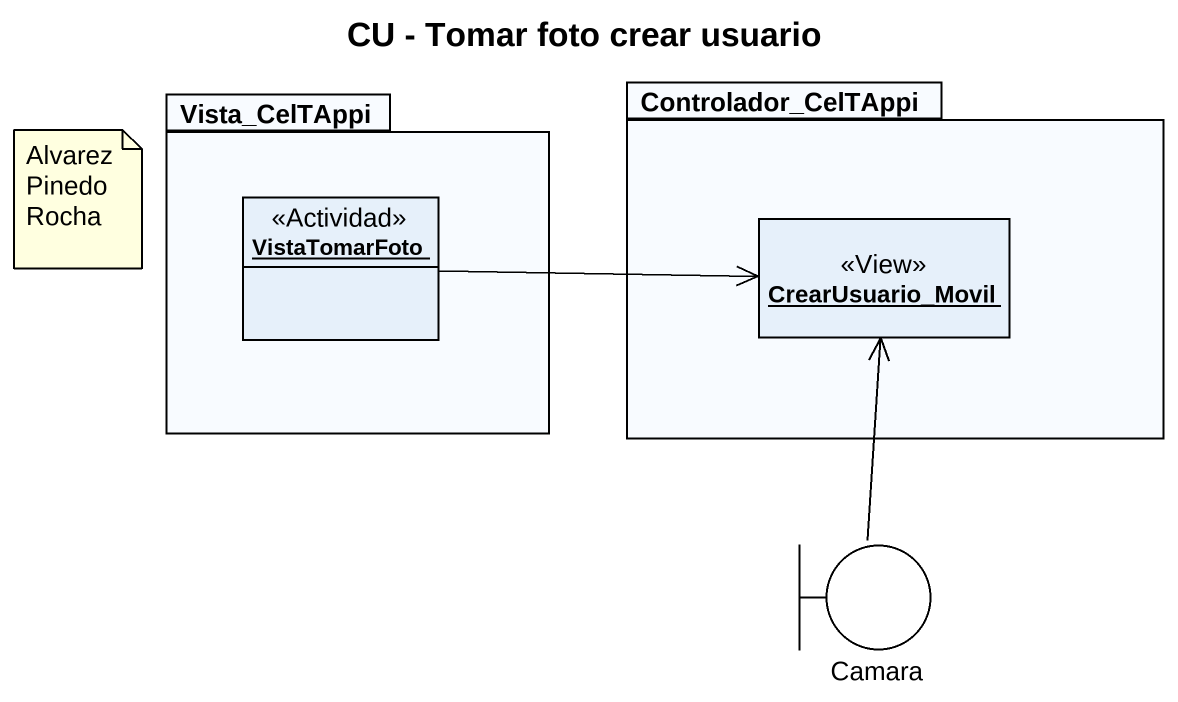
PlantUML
@startuml
title CU - Tomar foto crear usuario
allowmixing
hide circle
hide empty members
package Vista_CelTAppi {
  object VistaTomarFoto <<Actividad>>
}
package Controlador_CelTAppi {
  object CrearUsuario_Movil <<View>>
}
boundary Camara
VistaTomarFoto -right-> CrearUsuario_Movil
Camara -up-> CrearUsuario_Movil
note as N1
  Alvarez
  Pinedo
  Rocha
end note
@enduml
